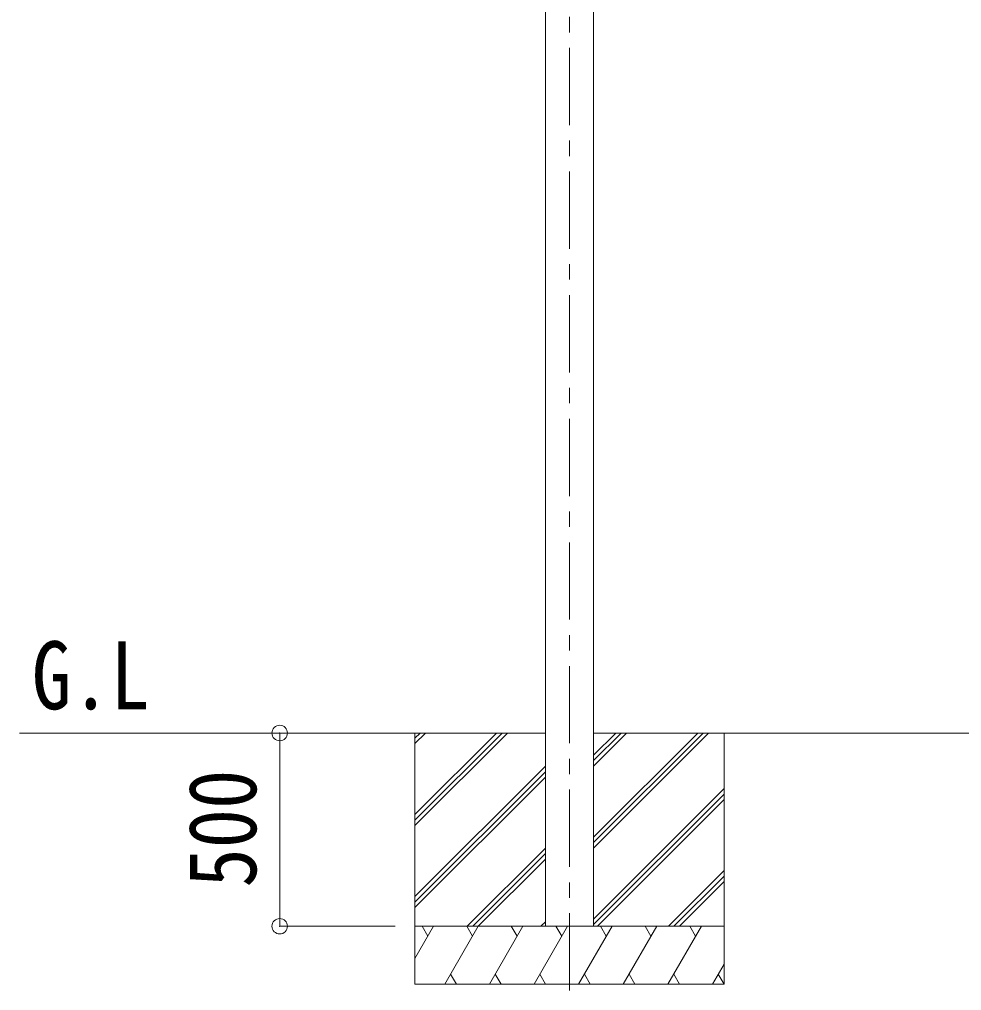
# Model space of a CAD drawing. Units: millimetres at full size, sheet at 1:40; details may follow other scales. Extents: x -11243 to 11243, y -7760 to 7760.
# Drawn here: x -7440 to -5002, y -5234 to -2720 of the extents above; entities that cross this region are included whole.
import ezdxf
from ezdxf.enums import TextEntityAlignment as Align

# ---------------------------------------------------------------- set-up
doc = ezdxf.new("R2010")
doc.units = ezdxf.units.MM
doc.header["$LTSCALE"] = 40
doc.header["$PDMODE"] = 32
doc.header["$PDSIZE"] = 40
doc.linetypes.add('CHAIN1', pattern=[8, 5, -1, 1, -1])
doc.layers.add('0-3_ELV2', color=7, linetype='Continuous', lineweight=9)
doc.layers.add('0-6_OTH_LINE', color=6, linetype='Continuous', lineweight=9)
doc.styles.add('ＭＳ ゴシック', font='')
doc.styles.get('ＭＳ ゴシック').set_extended_font_data('MS Gothic')

msp = doc.modelspace()

# ---------------------------------------------------------------- linework, layer by layer
at = {"layer": '0-3_ELV2', "color": 4}
for p, q in [((-6079.06, -1767.22), (-6079.06, -5067.22)), ((-5954.06, -5067.22), (-5954.06, -1767.22))]:
    msp.add_line(p, q, dxfattribs=at)
at = {"layer": '0-3_ELV2', "color": 5, "linetype": 'CHAIN1'}
msp.add_line((-6016.56, -5233.74), (-6016.56, -1876.65), dxfattribs=at)
at = {"layer": '0-3_ELV2'}
for p, q in [((-6079.06, -4567.22), (-7440.17, -4567.22)), ((-6416.56, -4567.22), (-6416.56, -5217.22)), ((-6416.56, -4778.44), (-6205.33, -4567.22)), ((-6416.56, -4792.59), (-6191.19, -4567.22)), ((-6416.56, -4806.73), (-6177.05, -4567.22)), ((-6416.56, -4594.6), (-6389.18, -4567.22)), ((-6416.56, -4580.46), (-6403.32, -4567.22)), ((-3206.06, -4567.22), (-5954.06, -4567.22)), ((-5954.06, -4864.73), (-5656.55, -4567.22)), ((-5954.06, -4836.44), (-5684.83, -4567.22)), ((-5954.06, -4850.59), (-5670.69, -4567.22)), ((-5954.06, -4652.6), (-5868.68, -4567.22)), ((-5954.06, -4638.46), (-5882.82, -4567.22)), ((-5954.06, -4624.31), (-5896.96, -4567.22)), ((-5616.56, -4567.22), (-5616.56, -5217.22)), ((-6416.56, -4990.58), (-6079.06, -4653.08)), ((-6416.56, -5004.72), (-6079.06, -4667.22)), ((-6416.56, -5018.86), (-6079.06, -4681.36)), ((-5954.06, -5048.58), (-5616.56, -4711.08)), ((-5954.06, -5062.72), (-5616.56, -4725.22)), ((-5944.42, -5067.22), (-5616.56, -4739.36)), ((-6281.07, -5067.22), (-6079.06, -4865.21)), ((-6266.93, -5067.22), (-6079.06, -4879.35)), ((-6252.79, -5067.22), (-6079.06, -4893.49)), ((-5760.57, -5067.22), (-5616.56, -4923.21)), ((-5746.43, -5067.22), (-5616.56, -4937.35)), ((-5732.29, -5067.22), (-5616.56, -4951.49)), ((-5616.56, -5067.22), (-6416.56, -5067.22)), ((-6416.56, -5151.05), (-6368.16, -5067.22)), ((-6383.16, -5093.2), (-6398.16, -5067.22)), ((-6339.3, -5217.22), (-6252.69, -5067.22)), ((-6267.69, -5093.2), (-6282.7, -5067.22)), ((-6223.83, -5217.22), (-6137.22, -5067.22)), ((-6152.22, -5093.2), (-6167.23, -5067.22)), ((-6108.36, -5217.22), (-6021.75, -5067.22)), ((-6090.65, -5067.22), (-6079.06, -5055.62)), ((-6036.75, -5093.2), (-6051.76, -5067.22)), ((-5992.89, -5217.22), (-5906.28, -5067.22)), ((-5921.28, -5093.2), (-5936.28, -5067.22)), ((-5877.42, -5217.22), (-5790.81, -5067.22)), ((-5820.81, -5067.22), (-5805.81, -5093.2)), ((-5761.95, -5217.22), (-5675.34, -5067.22)), ((-5690.34, -5093.2), (-5705.34, -5067.22)), ((-5646.48, -5217.22), (-5616.56, -5165.41)), ((-6324.3, -5191.24), (-6309.3, -5217.22)), ((-6208.83, -5191.24), (-6193.83, -5217.22)), ((-6093.36, -5191.24), (-6078.36, -5217.22)), ((-5977.89, -5191.24), (-5962.89, -5217.22)), ((-5862.42, -5191.24), (-5847.42, -5217.22)), ((-5746.95, -5191.24), (-5731.95, -5217.22)), ((-5631.48, -5191.24), (-5616.56, -5217.07)), ((-6416.56, -5217.22), (-5616.56, -5217.22))]:
    msp.add_line(p, q, dxfattribs=at)
at = {"layer": '0-3_ELV2', "color": 6}
for p, q in [((-6766.56, -4567.22), (-6467.56, -4567.22)), ((-6766.56, -5067.22), (-6467.56, -5067.22))]:
    msp.add_line(p, q, dxfattribs=at)
for p in [(-6766.56, -4567.22), (-6766.56, -5067.22)]:
    msp.add_point(p, dxfattribs=at)
at = {"layer": '0-6_OTH_LINE'}
msp.add_line((-6766.56, -5067.22), (-6766.56, -4567.22), dxfattribs=at)

# ---------------------------------------------------------------- texts
at = {"layer": '0-3_ELV2', "style": 'ＭＳ ゴシック', "width": 0.85}
msp.add_text('G.L', height=176, dxfattribs=at).set_placement((-7408.04, -4558.36), align=Align.BOTTOM_LEFT)
msp.add_text('500', height=176, rotation=90, dxfattribs=at).set_placement((-6774.56, -4967.22), align=Align.BOTTOM_LEFT)

doc.saveas('drawing.dxf')
